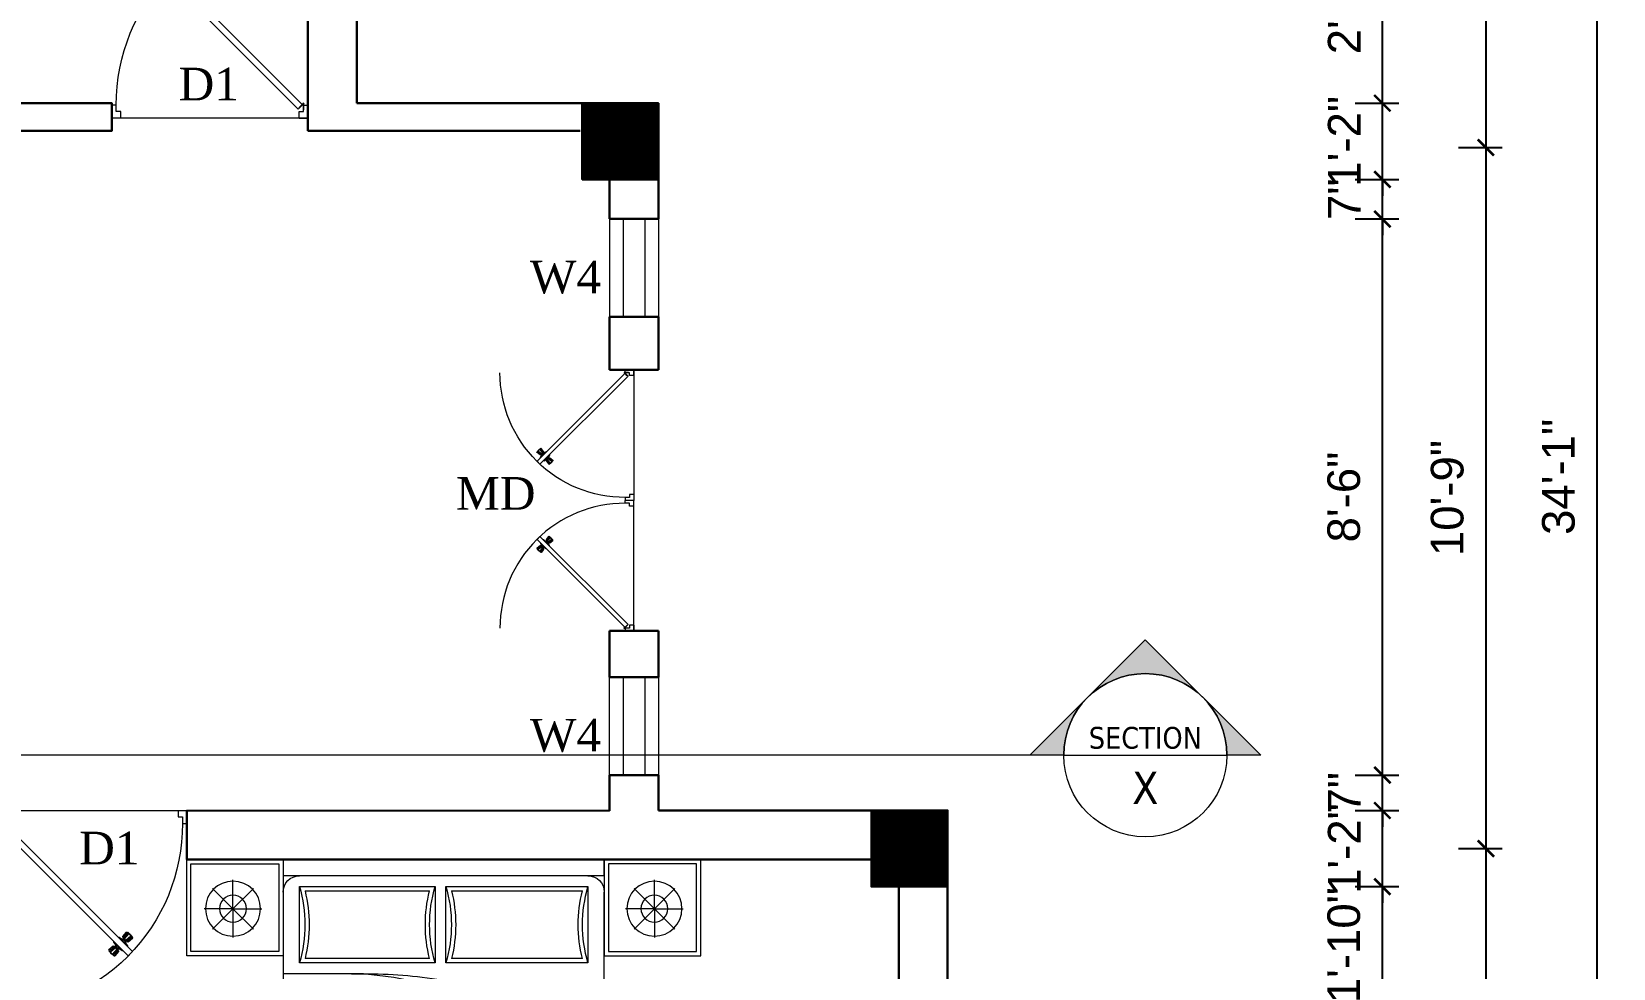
# Model space of a CAD drawing. Header units: inches. Extents: x -4737 to 13205, y 2479 to 13285.
# Drawn here: x 3004.6 to 3295.3, y 10840.5 to 11012.6 of the extents above; entities that cross this region are included whole.
import ezdxf
from ezdxf.enums import TextEntityAlignment as Align

# ---------------------------------------------------------------- set-up
doc = ezdxf.new("R2010")
doc.units = ezdxf.units.IN
doc.header["$MEASUREMENT"] = 0
doc.linetypes.add('HIDDEN2', pattern=[0.1875, 0.125, -0.0625])
for name, color, linetype, lineweight in [('A-FURN', 9, 'Continuous', 5), ('hatch-.09', 8, 'Continuous', 9), ('ns_DIMS', 1, 'Continuous', 0), ('ns_DIMS @ 1', 1, 'Continuous', 0), ('ns_TEXT', 7, 'Continuous', 13), ('PUERTAS', 7, 'Continuous', 9), ('WALL', 12, 'Continuous', 30), ('wall2', 1, 'Continuous', 15), ('windoow', 4, 'Continuous', 5)]:
    doc.layers.add(name, color=color, linetype=linetype, lineweight=lineweight)
doc.layers.add('furniture', color=253, linetype='Continuous')
doc.styles.add('arial 1000', font='arial.ttf')
doc.styles.get("Standard").update_dxf_attribs({"font": 'arial.ttf'})
doc.styles.add('Tahoma', font='tahoma.ttf')
doc.dimstyles.new("1-8'", dxfattribs={"dimtxt": 6, "dimasz": 3, "dimexe": 3, "dimexo": 6, "dimgap": 4, "dimtad": 1, "dimdec": 0, "dimzin": 0, "dimdsep": 46, "dimlunit": 4, "dimtxsty": 'arial 1000', "dimblk": 'ARCHTICK', "dimcen": 8, "dimdle": 3, "dimclrt": 7, "dimazin": 0, "dimtfac": 1, "dimtdec": 0, "dimtix": 1, "dimtmove": 2, "dimatfit": 3, "dimfxl": 5, "dimfxlon": 1, "dimarcsym": 0})

# ---------------------------------------------------------------- blocks, each defined once
blk = doc.blocks.new('A$C3AED30AC')
at = {"layer": 'A-FURN', "color": 147, "linetype": 'ByBlock'}
for p, q in [((0, 1532.2), (0, 1982.2)), ((0, 1982.2), (450, 1982.2)), ((450, 1982.2), (1949.6, 1982.2)), ((450, 1982.2), (450, 1532.2)), ((450, 1906), (450, 1982.2)), ((1949.6, 1982.2), (1949.6, 1532.2)), ((2399.6, 1982.2), (1949.6, 1982.2)), ((2399.6, 1532.2), (2399.6, 1982.2)), ((450, 1906), (1949.6, 1906)), ((450, 155.2), (450, 1829.8)), ((1949.6, 1829.8), (1949.6, 159)), ((450, 1532.2), (0, 1532.2)), ((1949.6, 1532.2), (2399.6, 1532.2)), ((1869.6, 79), (526.2, 79))]:
    blk.add_line(p, q, dxfattribs=at)
at = {"layer": 'A-FURN', "color": 8}
for p, q in [((20, 1552.2), (20, 1962.2)), ((20, 1962.2), (430, 1962.2)), ((430, 1962.2), (430, 1552.2)), ((1969.6, 1962.2), (1969.6, 1552.2)), ((2379.6, 1962.2), (1969.6, 1962.2)), ((2379.6, 1552.2), (2379.6, 1962.2)), ((430, 1552.2), (20, 1552.2)), ((1969.6, 1552.2), (2379.6, 1552.2))]:
    blk.add_line(p, q, dxfattribs=at)
at = {"layer": 'A-FURN', "color": 5, "linetype": 'ByBlock'}
for p, q in [((216, 1752.2), (121, 1847.2)), ((216, 1752.2), (216, 1886.6)), ((216, 1752.2), (311.1, 1847.2)), ((526.2, 1855.2), (526.2, 1499.6)), ((1189.3, 1855.2), (526.2, 1855.2)), ((1189.3, 1499.6), (1189.3, 1855.2)), ((1873.4, 1855.2), (1240.1, 1855.2)), ((1240.1, 1855.2), (1240.1, 1499.6)), ((1873.4, 1499.6), (1873.4, 1855.2)), ((2183.6, 1752.2), (2088.5, 1847.2)), ((2183.6, 1752.2), (2183.6, 1886.6)), ((2183.6, 1752.2), (2278.6, 1847.2)), ((216, 1752.2), (81.7, 1752.2)), ((216, 1752.2), (121, 1657.2)), ((216, 1752.2), (216, 1752.2)), ((216, 1752.2), (216, 1752.2)), ((216, 1752.2), (216, 1752.2)), ((216, 1752.2), (350.4, 1752.2)), ((216, 1752.2), (216, 1617.8)), ((216, 1752.2), (311.1, 1657.2)), ((2183.6, 1752.2), (2049.2, 1752.2)), ((2183.6, 1752.2), (2088.5, 1657.2)), ((2183.6, 1752.2), (2317.9, 1752.2)), ((2183.6, 1752.2), (2183.6, 1752.2)), ((2183.6, 1752.2), (2183.6, 1752.2)), ((2183.6, 1752.2), (2183.6, 1752.2)), ((2183.6, 1752.2), (2278.6, 1657.2)), ((2183.6, 1752.2), (2183.6, 1617.8)), ((526.2, 1499.6), (1189.3, 1499.6)), ((1240.1, 1499.6), (1873.4, 1499.6)), ((1573.7, 1448.8), (1949.6, 1448.8)), ((996, 1263.6), (1949.6, 1263.6))]:
    blk.add_line(p, q, dxfattribs=at)
at = {"layer": 'A-FURN', "color": 9}
for p, q in [((1163.2, 1835.2), (552.3, 1835.2)), ((1847.3, 1835.2), (1266.2, 1835.2)), ((552.3, 1519.6), (1163.2, 1519.6)), ((1266.2, 1519.6), (1847.3, 1519.6))]:
    blk.add_line(p, q, dxfattribs=at)
at = {"layer": 'A-FURN', "color": 8, "linetype": 'Continuous'}
for p, q in [((1335, 1263.6), (1335, 79)), ((1347, 1263.6), (1347, 79)), ((1359, 1263.6), (1359, 79)), ((1372.1, 1263.6), (1372.1, 79)), ((1384.1, 1263.6), (1384.1, 79)), ((1639.9, 1263.6), (1639.9, 79)), ((1651.9, 1263.6), (1651.9, 79)), ((1663.9, 1263.6), (1663.9, 79)), ((1676.9, 1263.6), (1676.9, 79)), ((1688.9, 1263.6), (1688.9, 79)), ((1029.9, 1223.1), (1029.9, 79)), ((1041.9, 1230), (1041.9, 79)), ((1053.9, 1237.2), (1053.9, 79)), ((1067, 1245.2), (1067, 79)), ((1079, 1252.8), (1079, 79)), ((722, 1114.6), (722, 79)), ((734, 1114.6), (734, 79)), ((746, 1114.6), (746, 79)), ((759.1, 1117.1), (759.1, 79)), ((771.1, 1120.2), (771.1, 79)), ((450, 983.2), (1949.6, 983.2)), ((450, 971.2), (1949.6, 971.2)), ((450, 959.2), (1949.6, 959.2)), ((450, 949.8), (1949.6, 949.8)), ((450, 937.8), (1949.6, 937.8)), ((450, 713), (1949.6, 713)), ((450, 701), (1949.6, 701)), ((450, 689), (1949.6, 689)), ((450, 679.6), (1949.6, 679.6)), ((450, 667.6), (1949.6, 667.6)), ((450, 431.1), (1949.6, 431.1)), ((450, 419.1), (1949.6, 419.1)), ((450, 407.1), (1949.6, 407.1)), ((450, 397.7), (1949.6, 397.7)), ((450, 385.7), (1949.6, 385.7))]:
    blk.add_line(p, q, dxfattribs=at)
at = {"layer": 'A-FURN', "color": 5, "linetype": 'ByBlock'}
for centre, radius in [((216, 1752.2), 128.5), ((2183.6, 1752.2), 128.5), ((216, 1752.2), 62.8), ((2183.6, 1752.2), 62.8)]:
    blk.add_circle(centre, radius, dxfattribs=at)
at = {"layer": 'A-FURN', "color": 147, "linetype": 'ByBlock'}
for centre, radius, start, end in [((526.2, 1829.8), 76.2, 90, 180), ((1873.4, 1829.8), 76.2, 0, 90), ((526.2, 155.2), 76.2, 180, 270), ((1869.6, 159), 80, 270, 0)]:
    blk.add_arc(centre, radius, start, end, dxfattribs=at)
at = {"layer": 'A-FURN', "color": 5, "linetype": 'ByBlock'}
for centre, radius, start, end in [((-83.4, 1677.4), 635, 343.7398, 16.2602), ((1798.9, 1677.4), 635, 163.73979, 196.26021), ((630.5, 1677.4), 635, 343.7398, 16.2602), ((2483, 1677.4), 635, 163.73979, 196.26021), ((193.9, 4688.5), 3422.4, 274.28895, 287.24996), ((1638.5, 177.4), 1271.4, 90.35642, 119.03891), ((1572.9, -870.3), 2319.1, 89.98014, 99.03119), ((485.1, 1886.5), 802.9, 267.49694, 311.91323)]:
    blk.add_arc(centre, radius, start, end, dxfattribs=at)
at = {"layer": 'A-FURN', "color": 9}
for centre, start, end in [((-83.4, 1677.4), 346.05939, 13.94061), ((1798.9, 1677.4), 166.05939, 193.94061), ((630.5, 1677.4), 346.05939, 13.94061), ((2483, 1677.4), 166.05939, 193.94061)]:
    blk.add_arc(centre, 655, start, end, dxfattribs=at)
blk = doc.blocks.new('3ft')
at = {"layer": 'PUERTAS', "color": 2}
for p, q in [((1.01, 2.52), (25.23, 26.74)), ((26.05, 25.92), (25.23, 26.74)), ((26.05, 25.92), (1.77, 1.64)), ((21.99, 26.11), (21.98, 26.13)), ((25.42, 22.68), (25.43, 22.67)), ((0, 2.4), (0, 0)), ((0.72, 2.4), (0, 2.4)), ((1.6, 0), (0, 0)), ((0.72, 1.52), (0.72, 2.44)), ((0.8, 1.52), (0.72, 1.52)), ((0.8, 1.52), (0.8, 2.41)), ((0.8, 1.2), (0.8, 1.52)), ((1.6, 1.2), (0.8, 1.2)), ((1.57, 1.84), (0.94, 2.47)), ((1.63, 1.89), (0.97, 2.55)), ((1.63, 1.89), (1.57, 1.84)), ((1.77, 1.64), (1.57, 1.84)), ((1.6, 0), (1.6, 1.2)), ((34.4, 0), (34.4, 1.2)), ((34.4, 1.2), (35.2, 1.2)), ((34.4, 0), (36, 0)), ((35.2, 1.2), (35.2, 2.4)), ((35.2, 2.4), (36, 2.4)), ((36, 0), (36, 2.4))]:
    blk.add_line(p, q, dxfattribs=at)
at = {"layer": 'PUERTAS', "color": 1}
for p, q in [((21.67, 25.73), (22.17, 26.23)), ((21.7, 25.82), (22.14, 26.26)), ((22.58, 26.7), (22.14, 26.26)), ((22.67, 26.73), (22.17, 26.23)), ((22.61, 26.67), (22.58, 26.7)), ((23.45, 25.91), (22.79, 26.73)), ((22.49, 24.95), (21.67, 25.61)), ((21.73, 25.79), (21.7, 25.82)), ((22.6, 24.96), (23.02, 25.38)), ((22.61, 24.25), (22.92, 24.72)), ((22.62, 24.13), (22.61, 24.14)), ((22.7, 25.07), (22.71, 25.06)), ((22.82, 25.06), (23.08, 25.32)), ((22.94, 24.95), (22.83, 25.07)), ((22.92, 24.72), (22.92, 24.72)), ((22.93, 24.94), (23.19, 25.21)), ((22.93, 24.84), (22.93, 24.83)), ((23.44, 25.81), (23.02, 25.38)), ((23.34, 25.58), (23.08, 25.32)), ((23.46, 25.47), (23.19, 25.21)), ((23.33, 25.7), (23.34, 25.69)), ((23.45, 25.46), (23.33, 25.57)), ((23.44, 23.31), (23.45, 23.3)), ((23.56, 23.3), (24.03, 23.61)), ((23.57, 25.47), (23.57, 25.47)), ((24.15, 25.79), (23.68, 25.48)), ((23.68, 25.48), (23.68, 25.48)), ((24.03, 23.61), (24.03, 23.62)), ((24.14, 23.62), (24.14, 23.62)), ((24.25, 23.62), (24.51, 23.89)), ((24.27, 25.78), (24.26, 25.79)), ((24.26, 23.29), (24.69, 23.71)), ((24.26, 23.63), (24.37, 23.52)), ((24.37, 23.52), (24.63, 23.77)), ((24.37, 23.4), (24.37, 23.4)), ((24.78, 24.15), (24.51, 23.89)), ((24.89, 24.03), (24.63, 23.77)), ((25.11, 24.14), (24.69, 23.71)), ((24.77, 24.14), (24.88, 24.03)), ((24.79, 24.38), (24.78, 24.37)), ((24.78, 24.26), (24.78, 24.26)), ((25.1, 24.84), (24.79, 24.38)), ((25, 24.03), (25, 24.03)), ((25.09, 24.96), (25.1, 24.95)), ((25.22, 24.14), (26.03, 23.48)), ((26.04, 23.37), (25.54, 22.86)), ((26.01, 23.27), (25.57, 22.83)), ((25.98, 23.3), (26.01, 23.27)), ((24.26, 23.18), (24.92, 22.37)), ((25.04, 22.36), (25.54, 22.86)), ((25.1, 22.42), (25.13, 22.39)), ((25.13, 22.39), (25.57, 22.83))]:
    blk.add_line(p, q, dxfattribs=at)
at = {"layer": 'PUERTAS', "color": 8}
for p, q in [((22.13, 26.28), (21.98, 26.13)), ((22.13, 26.28), (22.27, 26.42)), ((22.29, 26.41), (22.27, 26.42)), ((23.16, 25.52), (22.34, 26.39)), ((23.3, 25.66), (22.5, 26.56)), ((23.41, 25.77), (22.65, 26.71)), ((23.46, 25.83), (22.72, 26.75)), ((22.57, 24.94), (21.65, 25.68)), ((22.63, 24.99), (21.69, 25.75)), ((22.74, 25.1), (21.84, 25.9)), ((22.88, 25.24), (22.01, 26.06)), ((22.69, 24.32), (23.02, 24.83)), ((22.95, 24.96), (22.84, 25.07)), ((22.98, 24.99), (22.86, 25.1)), ((23.03, 25.04), (22.91, 25.15)), ((22.91, 24.53), (23.1, 24.91)), ((23.11, 25.12), (22.99, 25.23)), ((23.13, 24.76), (23.18, 24.99)), ((23.28, 25.3), (23.17, 25.41)), ((23.36, 25.37), (23.25, 25.49)), ((23.31, 24.94), (23.28, 25.08)), ((23.41, 25.43), (23.3, 25.54)), ((23.46, 25.09), (23.32, 25.13)), ((23.44, 25.45), (23.33, 25.56)), ((23.64, 25.27), (23.41, 25.22)), ((23.87, 25.49), (23.49, 25.3)), ((24.08, 25.71), (23.57, 25.38)), ((23.63, 23.38), (24.14, 23.72)), ((23.84, 23.6), (24.22, 23.79)), ((24.07, 23.82), (24.3, 23.88)), ((24.25, 24), (24.39, 23.97)), ((24.25, 23.26), (24.99, 22.34)), ((24.27, 23.64), (24.38, 23.53)), ((24.3, 23.67), (24.41, 23.56)), ((24.3, 23.32), (25.06, 22.38)), ((24.35, 23.72), (24.46, 23.61)), ((24.4, 24.15), (24.43, 24.01)), ((24.41, 23.43), (25.2, 22.53)), ((24.43, 23.8), (24.54, 23.69)), ((24.58, 24.33), (24.52, 24.1)), ((24.55, 23.57), (25.37, 22.7)), ((24.6, 23.97), (24.72, 23.86)), ((24.8, 24.56), (24.61, 24.18)), ((25.02, 24.77), (24.68, 24.26)), ((24.68, 24.05), (24.79, 23.94)), ((24.73, 24.1), (24.85, 23.99)), ((24.76, 24.13), (24.87, 24.02)), ((24.83, 23.85), (25.7, 23.03)), ((24.97, 23.99), (25.87, 23.2)), ((25.08, 24.1), (26.02, 23.34)), ((25.14, 24.15), (26.06, 23.41)), ((25.58, 22.82), (25.43, 22.67)), ((25.58, 22.82), (25.73, 22.97)), ((25.72, 22.98), (25.73, 22.97)), ((0, 0), (36, 0))]:
    blk.add_line(p, q, dxfattribs=at)
at = {"layer": 'PUERTAS', "color": 2}
for radius in [0.155, 0.0752]:
    blk.add_circle((0.82, 2.56), radius, dxfattribs=at)
at = {"layer": 'PUERTAS', "color": 8}
blk.add_arc((0.82, 2.56), 34.38, 359.7285, 90.0333, dxfattribs=at)
at = {"layer": 'PUERTAS', "color": 1}
for centre, start, end in [((22.73, 26.68), 38.9236, 135), ((22.54, 25.01), 231.0764, 315), ((22.67, 24.2), 135, 225), ((22.77, 25.12), 225, 315), ((22.99, 24.89), 135, 219.7428), ((22.87, 24.78), 315, 39.7428), ((23.28, 25.63), 315, 45), ((23.39, 25.86), 315, 38.9236), ((23.51, 23.36), 225, 315), ((23.51, 25.41), 50.2572, 135), ((23.62, 25.53), 230.2572, 315), ((24.09, 23.56), 50.2572, 135), ((24.2, 23.68), 230.2572, 315), ((24.2, 25.73), 45, 135), ((24.32, 23.23), 135, 218.9236), ((24.42, 23.46), 135, 225), ((24.84, 24.31), 135, 219.7428), ((24.72, 24.21), 315, 39.7428), ((24.94, 23.98), 45, 135), ((25.04, 24.89), 315, 45), ((25.17, 24.08), 51.0764, 135), ((25.98, 23.42), 315, 51.0764), ((24.98, 22.42), 218.9236, 315)]:
    blk.add_arc(centre, 0.08, start, end, dxfattribs=at)
blk = doc.blocks.new('*U36')
at = {"color": 3}
blk.add_blockref('3ft', (0, 0), dxfattribs=at)
blk = doc.blocks.new('2ft6in')
at = {"layer": 'PUERTAS', "color": 2}
for p, q in [((0.84, 2.1), (21.02, 22.28)), ((21.71, 21.6), (21.02, 22.28)), ((21.71, 21.6), (1.47, 1.37)), ((18.33, 21.76), (18.31, 21.77)), ((21.18, 18.9), (21.2, 18.89)), ((0, 2), (0, 0)), ((0.6, 2), (0, 2)), ((1.33, 0), (0, 0)), ((0.6, 1.26), (0.6, 2.04)), ((0.67, 1.26), (0.6, 1.26)), ((0.67, 1.26), (0.67, 2.01)), ((0.67, 1), (0.67, 1.26)), ((1.33, 1), (0.67, 1)), ((1.31, 1.53), (0.79, 2.06)), ((1.36, 1.58), (0.81, 2.12)), ((1.36, 1.58), (1.31, 1.53)), ((1.47, 1.37), (1.31, 1.53)), ((1.33, 0), (1.33, 1)), ((28.67, 0), (28.67, 1)), ((28.67, 1), (29.33, 1)), ((28.67, 0), (30, 0)), ((29.33, 1), (29.33, 2)), ((29.33, 2), (30, 2)), ((30, 0), (30, 2))]:
    blk.add_line(p, q, dxfattribs=at)
at = {"layer": 'PUERTAS', "color": 1}
for p, q in [((18.06, 21.44), (18.48, 21.86)), ((18.08, 21.51), (18.45, 21.88)), ((18.82, 22.25), (18.45, 21.88)), ((18.9, 22.28), (18.48, 21.86)), ((18.84, 22.23), (18.82, 22.25)), ((19.54, 21.59), (18.99, 22.27)), ((18.74, 20.79), (18.06, 21.34)), ((18.11, 21.49), (18.08, 21.51)), ((18.83, 20.8), (19.18, 21.15)), ((18.84, 20.21), (19.1, 20.6)), ((18.85, 20.11), (18.84, 20.12)), ((18.92, 20.89), (18.93, 20.88)), ((19.02, 20.88), (19.24, 21.1)), ((19.12, 20.8), (19.03, 20.89)), ((19.1, 20.7), (19.11, 20.69)), ((19.1, 20.6), (19.1, 20.6)), ((19.11, 20.79), (19.33, 21.01)), ((19.54, 21.5), (19.18, 21.15)), ((19.45, 21.31), (19.24, 21.1)), ((19.55, 21.22), (19.33, 21.01)), ((19.45, 21.41), (19.45, 21.41)), ((19.54, 21.22), (19.45, 21.31)), ((19.53, 19.43), (19.54, 19.42)), ((19.64, 21.23), (19.64, 21.23)), ((19.64, 19.42), (20.02, 19.67)), ((19.74, 21.24), (19.73, 21.23)), ((20.12, 21.49), (19.74, 21.24)), ((20.02, 19.67), (20.03, 19.68)), ((20.12, 19.68), (20.12, 19.68)), ((20.21, 19.69), (20.43, 19.9)), ((20.22, 21.48), (20.22, 21.49)), ((20.22, 19.41), (20.57, 19.76)), ((20.22, 19.69), (20.31, 19.6)), ((20.22, 19.32), (20.76, 18.64)), ((20.31, 19.6), (20.52, 19.81)), ((20.31, 19.5), (20.31, 19.5)), ((20.65, 20.12), (20.43, 19.9)), ((20.74, 20.03), (20.52, 19.81)), ((20.93, 20.11), (20.57, 19.76)), ((20.64, 20.11), (20.73, 20.02)), ((20.66, 20.31), (20.65, 20.31)), ((20.65, 20.21), (20.65, 20.22)), ((20.91, 20.7), (20.66, 20.31)), ((20.84, 20.02), (20.83, 20.03)), ((20.86, 18.63), (21.28, 19.05)), ((20.91, 20.8), (20.91, 20.79)), ((20.91, 18.68), (20.94, 18.66)), ((20.94, 18.66), (21.31, 19.03)), ((21.02, 20.12), (21.7, 19.57)), ((21.7, 19.47), (21.28, 19.05)), ((21.67, 19.4), (21.31, 19.03)), ((21.65, 19.42), (21.67, 19.4))]:
    blk.add_line(p, q, dxfattribs=at)
at = {"layer": 'PUERTAS', "color": 8}
for p, q in [((18.44, 21.9), (18.31, 21.77)), ((18.44, 21.9), (18.56, 22.02)), ((18.58, 22.01), (18.56, 22.02)), ((19.3, 21.26), (18.61, 22)), ((19.42, 21.38), (18.75, 22.14)), ((19.51, 21.48), (18.88, 22.26)), ((19.55, 21.53), (18.93, 22.3)), ((18.81, 20.78), (18.04, 21.4)), ((18.86, 20.83), (18.08, 21.46)), ((18.95, 20.92), (18.2, 21.58)), ((19.07, 21.03), (18.34, 21.72)), ((18.91, 20.27), (19.19, 20.69)), ((19.13, 20.8), (19.03, 20.9)), ((19.15, 20.82), (19.05, 20.92)), ((19.09, 20.44), (19.25, 20.76)), ((19.19, 20.87), (19.1, 20.96)), ((19.25, 20.93), (19.16, 21.02)), ((19.28, 20.63), (19.32, 20.83)), ((19.4, 21.08), (19.31, 21.17)), ((19.47, 21.15), (19.38, 21.24)), ((19.43, 20.78), (19.4, 20.9)), ((19.51, 21.19), (19.42, 21.28)), ((19.55, 20.91), (19.43, 20.94)), ((19.53, 21.21), (19.44, 21.3)), ((19.7, 21.06), (19.51, 21.01)), ((19.89, 21.24), (19.58, 21.08)), ((20.07, 21.42), (19.64, 21.15)), ((19.69, 19.49), (20.12, 19.76)), ((19.87, 19.67), (20.18, 19.83)), ((20.06, 19.85), (20.25, 19.9)), ((20.21, 20), (20.33, 19.97)), ((20.21, 19.38), (20.83, 18.61)), ((20.23, 19.7), (20.32, 19.61)), ((20.25, 19.72), (20.34, 19.63)), ((20.25, 19.43), (20.88, 18.65)), ((20.29, 19.76), (20.38, 19.67)), ((20.33, 20.13), (20.36, 20.01)), ((20.34, 19.53), (21, 18.77)), ((20.36, 19.83), (20.45, 19.74)), ((20.48, 20.28), (20.44, 20.08)), ((20.46, 19.64), (21.14, 18.91)), ((20.5, 19.98), (20.6, 19.89)), ((20.67, 20.47), (20.51, 20.15)), ((20.85, 20.64), (20.57, 20.22)), ((20.57, 20.04), (20.66, 19.95)), ((20.61, 20.09), (20.7, 19.99)), ((20.63, 20.11), (20.72, 20.01)), ((20.69, 19.87), (21.42, 19.19)), ((20.81, 19.99), (21.56, 19.33)), ((20.9, 20.08), (21.68, 19.45)), ((20.95, 20.13), (21.72, 19.51)), ((21.32, 19.01), (21.2, 18.89)), ((21.32, 19.01), (21.44, 19.14)), ((21.43, 19.15), (21.44, 19.14)), ((0, 0), (30, 0))]:
    blk.add_line(p, q, dxfattribs=at)
at = {"layer": 'PUERTAS', "color": 2}
for radius in [0.129, 0.0627]:
    blk.add_circle((0.68, 2.14), radius, dxfattribs=at)
at = {"layer": 'PUERTAS', "color": 8}
blk.add_arc((0.68, 2.14), 28.65, 359.7285, 90.0333, dxfattribs=at)
at = {"layer": 'PUERTAS', "color": 1}
for centre, start, end in [((18.94, 22.23), 38.9236, 135), ((18.78, 20.84), 231.0764, 315), ((18.89, 20.16), 135, 225), ((18.97, 20.93), 225, 315), ((19.16, 20.74), 135, 219.7428), ((19.06, 20.65), 315, 39.7428), ((19.4, 21.36), 315, 45), ((19.49, 21.55), 315, 38.9236), ((19.59, 19.47), 225, 315), ((19.6, 21.18), 50.2572, 135), ((19.68, 21.28), 230.2572, 315), ((20.07, 19.63), 50.2572, 135), ((20.17, 21.44), 45, 135), ((20.16, 19.73), 230.2572, 315), ((20.27, 19.36), 135, 218.9236), ((20.35, 19.55), 135, 225), ((20.7, 20.26), 135, 219.7428), ((20.6, 20.17), 315, 39.7428), ((20.78, 19.98), 45, 135), ((20.82, 18.68), 218.9236, 315), ((20.87, 20.75), 315, 45), ((20.98, 20.07), 51.0764, 135), ((21.65, 19.52), 315, 51.0764)]:
    blk.add_arc(centre, 0.0667, start, end, dxfattribs=at)
blk = doc.blocks.new('*U37')
at = {"color": 3, "xscale": -1}
blk.add_blockref('2ft6in', (42, 0), dxfattribs=at)
blk = doc.blocks.new('_ArchTick')
at = {"color": 0, "const_width": 0.15}
blk.add_lwpolyline([(-0.5, -0.5), (0.5, 0.5)], dxfattribs=at)
blk = doc.blocks.new('*D402')
at = {"layer": 'Defpoints', "color": 0, "transparency": 16777216}
for p in [(3172.93, 10855.48), (3252.83, 10855.48), (3172.93, 10833.97)]:
    blk.add_point(p, dxfattribs=at)
at = {"layer": 'ns_DIMS', "color": 0, "lineweight": -2, "transparency": 16777216}
for p, q in [((3252.83, 10855.48), (3252.83, 10858.48)), ((3247.83, 10855.48), (3255.83, 10855.48)), ((3252.83, 10833.97), (3252.83, 10855.48)), ((3247.83, 10833.97), (3255.83, 10833.97)), ((3252.83, 10833.97), (3252.83, 10830.97))]:
    blk.add_line(p, q, dxfattribs=at)
at = {"layer": 'ns_DIMS', "color": 0, "lineweight": -2, "transparency": 16777216, "xscale": 3, "yscale": 3, "zscale": 3}
for p, rotation in [((3252.83, 10855.48), 270), ((3252.83, 10833.97), 90)]:
    blk.add_blockref('_ArchTick', p, dxfattribs=dict(at, rotation=rotation))
at = {"layer": 'ns_DIMS', "color": 7, "transparency": 16777216, "insert": (3245.77, 10844.72), "char_height": 6, "attachment_point": 5, "rotation": 90, "style": 'arial 1000'}
blk.add_mtext('1\'-10"', dxfattribs=at)
blk = doc.blocks.new('*D389')
at = {"layer": 'Defpoints', "color": 0, "transparency": 16777216}
for p in [(3172.93, 10869.48), (3252.83, 10869.48), (3172.93, 10855.48)]:
    blk.add_point(p, dxfattribs=at)
at = {"layer": 'ns_DIMS', "color": 0, "lineweight": -2, "transparency": 16777216}
for p, q in [((3252.83, 10869.48), (3252.83, 10872.48)), ((3247.83, 10869.48), (3255.83, 10869.48)), ((3252.83, 10855.48), (3252.83, 10869.48)), ((3247.83, 10855.48), (3255.83, 10855.48)), ((3252.83, 10855.48), (3252.83, 10852.48))]:
    blk.add_line(p, q, dxfattribs=at)
at = {"layer": 'ns_DIMS', "color": 0, "lineweight": -2, "transparency": 16777216, "xscale": 3, "yscale": 3, "zscale": 3}
for p, rotation in [((3252.83, 10869.48), 270), ((3252.83, 10855.48), 90)]:
    blk.add_blockref('_ArchTick', p, dxfattribs=dict(at, rotation=rotation))
at = {"layer": 'ns_DIMS', "color": 7, "transparency": 16777216, "insert": (3245.82, 10862.48), "char_height": 6, "attachment_point": 5, "rotation": 90, "style": 'arial 1000'}
blk.add_mtext('1\'-2"', dxfattribs=at)
blk = doc.blocks.new('*D390')
at = {"layer": 'Defpoints', "color": 0, "transparency": 16777216}
for p in [(3119.78, 10875.99), (3252.83, 10875.99), (3172.93, 10869.48)]:
    blk.add_point(p, dxfattribs=at)
at = {"layer": 'ns_DIMS', "color": 0, "lineweight": -2, "transparency": 16777216}
for p, q in [((3252.83, 10875.99), (3252.83, 10878.99)), ((3247.83, 10875.99), (3255.83, 10875.99)), ((3252.83, 10869.48), (3252.83, 10875.99)), ((3247.83, 10869.48), (3255.83, 10869.48)), ((3252.83, 10869.48), (3252.83, 10866.48))]:
    blk.add_line(p, q, dxfattribs=at)
at = {"layer": 'ns_DIMS', "color": 0, "lineweight": -2, "transparency": 16777216, "xscale": 3, "yscale": 3, "zscale": 3}
for p, rotation in [((3252.83, 10875.99), 270), ((3252.83, 10869.48), 90)]:
    blk.add_blockref('_ArchTick', p, dxfattribs=dict(at, rotation=rotation))
at = {"layer": 'ns_DIMS', "color": 7, "transparency": 16777216, "insert": (3245.83, 10872.73), "char_height": 6, "attachment_point": 5, "rotation": 90, "style": 'arial 1000'}
blk.add_mtext('7"', dxfattribs=at)
blk = doc.blocks.new('*D391')
at = {"layer": 'Defpoints', "color": 0, "transparency": 16777216}
for p in [(3119.78, 10978.2), (3252.83, 10978.2), (3119.78, 10875.99)]:
    blk.add_point(p, dxfattribs=at)
at = {"layer": 'ns_DIMS', "color": 0, "lineweight": -2, "transparency": 16777216}
for p, q in [((3252.83, 10872.99), (3252.83, 10981.2)), ((3247.83, 10978.2), (3255.83, 10978.2)), ((3247.83, 10875.99), (3255.83, 10875.99))]:
    blk.add_line(p, q, dxfattribs=at)
at = {"layer": 'ns_DIMS', "color": 0, "lineweight": -2, "transparency": 16777216, "xscale": 3, "yscale": 3, "zscale": 3}
for p, rotation in [((3252.83, 10978.2), 90), ((3252.83, 10875.99), 270)]:
    blk.add_blockref('_ArchTick', p, dxfattribs=dict(at, rotation=rotation))
at = {"layer": 'ns_DIMS', "color": 7, "transparency": 16777216, "insert": (3245.77, 10927.09), "char_height": 6, "attachment_point": 5, "rotation": 90, "style": 'arial 1000'}
blk.add_mtext('8\'-6"', dxfattribs=at)
blk = doc.blocks.new('*D392')
at = {"layer": 'Defpoints', "color": 0, "transparency": 16777216}
for p in [(3119.78, 10985.48), (3252.83, 10985.48), (3119.78, 10978.2)]:
    blk.add_point(p, dxfattribs=at)
at = {"layer": 'ns_DIMS', "color": 0, "lineweight": -2, "transparency": 16777216}
for p, q in [((3252.83, 10985.48), (3252.83, 10988.48)), ((3247.83, 10985.48), (3255.83, 10985.48)), ((3252.83, 10978.2), (3252.83, 10985.48)), ((3247.83, 10978.2), (3255.83, 10978.2)), ((3252.83, 10978.2), (3252.83, 10975.2))]:
    blk.add_line(p, q, dxfattribs=at)
at = {"layer": 'ns_DIMS', "color": 0, "lineweight": -2, "transparency": 16777216, "xscale": 3, "yscale": 3, "zscale": 3}
for p, rotation in [((3252.83, 10985.48), 270), ((3252.83, 10978.2), 90)]:
    blk.add_blockref('_ArchTick', p, dxfattribs=dict(at, rotation=rotation))
at = {"layer": 'ns_DIMS', "color": 7, "transparency": 16777216, "insert": (3245.83, 10981.84), "char_height": 6, "attachment_point": 5, "rotation": 90, "style": 'arial 1000'}
blk.add_mtext('7"', dxfattribs=at)
blk = doc.blocks.new('*D393')
at = {"layer": 'Defpoints', "color": 0, "transparency": 16777216}
for p in [(3119.78, 10999.48), (3252.83, 10999.48), (3119.78, 10985.48)]:
    blk.add_point(p, dxfattribs=at)
at = {"layer": 'ns_DIMS', "color": 0, "lineweight": -2, "transparency": 16777216}
for p, q in [((3252.83, 10999.48), (3252.83, 11002.48)), ((3247.83, 10999.48), (3255.83, 10999.48)), ((3252.83, 10985.48), (3252.83, 10999.48)), ((3247.83, 10985.48), (3255.83, 10985.48)), ((3252.83, 10985.48), (3252.83, 10982.48))]:
    blk.add_line(p, q, dxfattribs=at)
at = {"layer": 'ns_DIMS', "color": 0, "lineweight": -2, "transparency": 16777216, "xscale": 3, "yscale": 3, "zscale": 3}
for p, rotation in [((3252.83, 10999.48), 270), ((3252.83, 10985.48), 90)]:
    blk.add_blockref('_ArchTick', p, dxfattribs=dict(at, rotation=rotation))
at = {"layer": 'ns_DIMS', "color": 7, "transparency": 16777216, "insert": (3245.82, 10992.48), "char_height": 6, "attachment_point": 5, "rotation": 90, "style": 'arial 1000'}
blk.add_mtext('1\'-2"', dxfattribs=at)
blk = doc.blocks.new('*D394')
at = {"layer": 'Defpoints', "color": 0, "transparency": 16777216}
for p in [(3064.33, 11023.73), (3252.83, 11023.73), (3119.78, 10999.48)]:
    blk.add_point(p, dxfattribs=at)
at = {"layer": 'ns_DIMS', "color": 0, "lineweight": -2, "transparency": 16777216}
for p, q in [((3252.83, 10996.48), (3252.83, 11026.73)), ((3247.83, 11023.73), (3255.83, 11023.73)), ((3247.83, 10999.48), (3255.83, 10999.48))]:
    blk.add_line(p, q, dxfattribs=at)
at = {"layer": 'ns_DIMS', "color": 0, "lineweight": -2, "transparency": 16777216, "xscale": 3, "yscale": 3, "zscale": 3}
for p, rotation in [((3252.83, 11023.73), 90), ((3252.83, 10999.48), 270)]:
    blk.add_blockref('_ArchTick', p, dxfattribs=dict(at, rotation=rotation))
at = {"layer": 'ns_DIMS', "color": 7, "transparency": 16777216, "insert": (3245.82, 11011.6), "char_height": 6, "attachment_point": 5, "rotation": 90, "style": 'arial 1000'}
blk.add_mtext("2'", dxfattribs=at)
blk = doc.blocks.new('*D406')
at = {"layer": 'Defpoints', "color": 0, "transparency": 16777216}
for p in [(3064.33, 11127.93), (3119.78, 10991.34), (3271.85, 10991.34)]:
    blk.add_point(p, dxfattribs=at)
at = {"layer": 'ns_DIMS', "color": 0, "lineweight": -2, "transparency": 16777216}
for p, q in [((3271.85, 11130.93), (3271.85, 10988.34)), ((3266.85, 11127.93), (3274.85, 11127.93)), ((3266.85, 10991.34), (3274.85, 10991.34))]:
    blk.add_line(p, q, dxfattribs=at)
at = {"layer": 'ns_DIMS', "color": 0, "lineweight": -2, "transparency": 16777216, "xscale": 3, "yscale": 3, "zscale": 3}
for p, rotation in [((3271.85, 11127.93), 90), ((3271.85, 10991.34), 270)]:
    blk.add_blockref('_ArchTick', p, dxfattribs=dict(at, rotation=rotation))
at = {"layer": 'ns_DIMS', "color": 7, "transparency": 16777216, "insert": (3264.78, 11059.63), "char_height": 6, "attachment_point": 5, "rotation": 90, "style": 'arial 1000'}
blk.add_mtext('11\'-5"', dxfattribs=at)
blk = doc.blocks.new('*D407')
at = {"layer": 'Defpoints', "color": 0, "transparency": 16777216}
for p in [(3119.78, 10991.34), (3172.93, 10862.48), (3271.85, 10862.48)]:
    blk.add_point(p, dxfattribs=at)
at = {"layer": 'ns_DIMS', "color": 0, "lineweight": -2, "transparency": 16777216}
for p, q in [((3271.85, 10994.34), (3271.85, 10859.48)), ((3266.85, 10991.34), (3274.85, 10991.34)), ((3266.85, 10862.48), (3274.85, 10862.48))]:
    blk.add_line(p, q, dxfattribs=at)
at = {"layer": 'ns_DIMS', "color": 0, "lineweight": -2, "transparency": 16777216, "xscale": 3, "yscale": 3, "zscale": 3}
for p, rotation in [((3271.85, 10991.34), 90), ((3271.85, 10862.48), 270)]:
    blk.add_blockref('_ArchTick', p, dxfattribs=dict(at, rotation=rotation))
at = {"layer": 'ns_DIMS', "color": 7, "transparency": 16777216, "insert": (3264.78, 10926.91), "char_height": 6, "attachment_point": 5, "rotation": 90, "style": 'arial 1000'}
blk.add_mtext('10\'-9"', dxfattribs=at)
blk = doc.blocks.new('*D408')
at = {"layer": 'Defpoints', "color": 0, "transparency": 16777216}
for p in [(3172.93, 10862.48), (3172.93, 10733.48), (3271.85, 10733.48)]:
    blk.add_point(p, dxfattribs=at)
at = {"layer": 'ns_DIMS', "color": 0, "lineweight": -2, "transparency": 16777216}
for p, q in [((3271.85, 10865.48), (3271.85, 10730.48)), ((3266.85, 10862.48), (3274.85, 10862.48)), ((3266.85, 10733.48), (3274.85, 10733.48))]:
    blk.add_line(p, q, dxfattribs=at)
at = {"layer": 'ns_DIMS', "color": 0, "lineweight": -2, "transparency": 16777216, "xscale": 3, "yscale": 3, "zscale": 3}
for p, rotation in [((3271.85, 10862.48), 90), ((3271.85, 10733.48), 270)]:
    blk.add_blockref('_ArchTick', p, dxfattribs=dict(at, rotation=rotation))
at = {"layer": 'ns_DIMS', "color": 7, "transparency": 16777216, "insert": (3264.78, 10797.98), "char_height": 6, "attachment_point": 5, "rotation": 90, "style": 'arial 1000'}
blk.add_mtext('10\'-9"', dxfattribs=at)
blk = doc.blocks.new('*D244')
at = {"layer": 'Defpoints', "color": 0, "transparency": 16777216}
for p in [(3064.33, 11135.12), (3292.29, 11135.12), (3172.93, 10726.48)]:
    blk.add_point(p, dxfattribs=at)
at = {"layer": 'ns_DIMS', "color": 0, "lineweight": -2, "transparency": 16777216}
for p, q in [((3292.29, 10723.48), (3292.29, 11138.12)), ((3287.29, 11135.12), (3295.29, 11135.12)), ((3287.29, 10726.48), (3295.29, 10726.48))]:
    blk.add_line(p, q, dxfattribs=at)
at = {"layer": 'ns_DIMS', "color": 0, "lineweight": -2, "transparency": 16777216, "xscale": 3, "yscale": 3, "zscale": 3}
for p, rotation in [((3292.29, 11135.12), 90), ((3292.29, 10726.48), 270)]:
    blk.add_blockref('_ArchTick', p, dxfattribs=dict(at, rotation=rotation))
at = {"layer": 'ns_DIMS', "color": 7, "transparency": 16777216, "insert": (3285.22, 10930.8), "char_height": 6, "attachment_point": 5, "rotation": 90, "style": 'arial 1000'}
blk.add_mtext('34\'-1"', dxfattribs=at)
blk = doc.blocks.new('*U53')
h = blk.add_hatch(color=256)
edge = h.paths.add_edge_path()
edge.add_line((-0.3125, 0), (-0.4419, 0))
edge.add_line((-0.4419, 0), (0, 0.4419))
edge.add_line((0, 0.4419), (0.4419, 0))
edge.add_line((0.4419, 0), (0.3125, 0))
edge.add_arc((0, 0), 0.3125, 360, 540)
at = {"linetype": 'HIDDEN2', "ltscale": 100}
blk.add_line((-0.3125, 0), (-7.7473, 0), dxfattribs=at)
blk.add_line((-0.3125, 0), (0.3125, 0))
blk.add_lwpolyline([(-0.3125, 0), (-0.4419, 0), (0, 0.4419), (0.4419, 0), (0.3125, 0, 1)], format="xyb", close=True)
blk.add_circle((0, 0), 0.3125)
at = {"style": 'Tahoma', "flags": 8}
blk.add_attdef('VIEWNUMBER', text='', height=0.125, dxfattribs=at).set_placement((0, 0), align=Align.BOTTOM_CENTER)
blk.add_attdef('SHEETNUMBER', text='', height=0.125, dxfattribs=at).set_placement((0, -0.0625), align=Align.TOP_CENTER)

msp = doc.modelspace()

# ---------------------------------------------------------------- hatches: boundary and pattern name
at = {"layer": 'hatch-.09'}
h = msp.add_hatch(dxfattribs=at)
h.set_pattern_fill('ANSI31', color=256)
h.set_pattern_definition([(45, (-12326.6071, 10709.33713), (-0.0883883476, 0.0883883476), [])])
h.paths.add_polyline_path([(3119.78, 10999.48), (3105.78, 10999.48), (3105.78, 10985.48), (3119.78, 10985.48)])
h = msp.add_hatch(dxfattribs=at)
h.set_pattern_fill('ANSI31', color=256)
h.set_pattern_definition([(45, (-12273.46154, 10579.33713), (-0.0883883476, 0.0883883476), [])])
h.paths.add_polyline_path([(3172.93, 10869.48), (3158.93, 10869.48), (3158.93, 10855.48), (3172.93, 10855.48)])

# ---------------------------------------------------------------- linework, layer by layer
at = {"layer": 'WALL'}
for p, q in [((3055.33, 11023.73), (3055.33, 10994.43)), ((3064.33, 11023.73), (3064.33, 10999.48)), ((3119.37, 10999.48), (3064.33, 10999.48)), ((3119.78, 10999.48), (3119.78, 10983.2)), ((3105.37, 10994.43), (3055.33, 10994.43)), ((3110.78, 10978.2), (3119.78, 10978.2)), ((3110.78, 10960.2), (3110.78, 10950.48)), ((3110.78, 10960.2), (3119.78, 10960.2)), ((3119.78, 10960.2), (3119.78, 10950.48)), ((3110.78, 10950.48), (3119.78, 10950.48)), ((3110.78, 10902.48), (3110.78, 10893.99)), ((3110.78, 10902.48), (3119.78, 10902.48)), ((3119.78, 10902.48), (3119.78, 10893.99)), ((3110.78, 10893.99), (3119.78, 10893.99)), ((3110.78, 10875.99), (3119.78, 10875.99)), ((3110.78, 10875.99), (3119.78, 10875.99)), ((3110.78, 10869.39), (3110.78, 10875.99)), ((3119.78, 10875.99), (3119.78, 10869.48)), ((3110.78, 10869.39), (3033.07, 10869.48)), ((3033.07, 10869.48), (3033.07, 10860.48)), ((3158.93, 10869.48), (3119.78, 10869.48)), ((3172.93, 10833.97), (3172.93, 10869.48)), ((3158.93, 10860.48), (3033.07, 10860.48)), ((3163.93, 10833.97), (3163.93, 10855.48))]:
    msp.add_line(p, q, dxfattribs=at)
for points in [[(2997.07, 10999.48), (3019.33, 10999.48), (3019.33, 10994.43), (2997.07, 10994.43)], [(3105.78, 10999.48), (3119.78, 10999.48), (3119.78, 10985.48), (3105.78, 10985.48)], [(3110.78, 10978.2), (3119.78, 10978.2), (3119.78, 10985.48), (3110.78, 10985.48)], [(3158.93, 10869.48), (3172.93, 10869.48), (3172.93, 10855.48), (3158.93, 10855.48)]]:
    msp.add_lwpolyline(points, close=True, dxfattribs=at)
at = {"layer": 'wall2'}
for p, q in [((3110.78, 10978.2), (3110.78, 10960.2)), ((3119.78, 10978.2), (3119.78, 10960.2)), ((3110.78, 10875.99), (3110.78, 10893.99)), ((3119.78, 10893.99), (3119.78, 10875.99))]:
    msp.add_line(p, q, dxfattribs=at)
at = {"layer": 'windoow'}
for p, q in [((3113.28, 10978.2), (3113.28, 10960.2)), ((3117.28, 10978.2), (3117.28, 10960.2)), ((3113.28, 10893.99), (3113.28, 10875.99)), ((3117.28, 10893.99), (3117.28, 10875.99))]:
    msp.add_line(p, q, dxfattribs=at)

# ---------------------------------------------------------------- block references
at = {"layer": 'furniture', "xscale": -0.03937007859349251, "yscale": 0.03937007859349251, "zscale": 0.03937007859349251}
msp.add_blockref('A$C3AED30AC', (3127.54, 10782.44), dxfattribs=at)
at = {"layer": 'ns_DIMS @ 1'}
ref = msp.add_blockref('*U53', (3209.26, 10879.64), dxfattribs=dict(at, xscale=48, yscale=48, zscale=48))
ref.add_attrib('VIEWNUMBER', 'SECTION', dxfattribs={"layer": '0', "height": 4, "style": 'Tahoma'}).set_placement((3209.26, 10879.64), align=Align.BOTTOM_CENTER)
ref.add_attrib('SHEETNUMBER', 'X', dxfattribs={"layer": '0', "height": 6, "style": 'Tahoma'}).set_placement((3209.26, 10876.64), align=Align.TOP_CENTER)
at = {"layer": 'WALL', "xscale": -1}
msp.add_blockref('*U36', (3055.33, 10996.75), dxfattribs=at)
at = {"layer": 'WALL', "yscale": 0.8000000000015522, "zscale": 0.8000000000015522, "rotation": 90}
for p, xscale in [((3115.28, 10916.88), 0.8000000000015522), ((3115.28, 10936.08), -0.8000000000015522)]:
    msp.add_blockref('*U37', p, dxfattribs=dict(at, xscale=xscale))
at = {"layer": 'WALL', "xscale": -1, "rotation": 180}
msp.add_blockref('*U36', (2997.07, 10869.48), dxfattribs=at)

# ---------------------------------------------------------------- texts
at = {"layer": 'ns_TEXT', "char_height": 6, "attachment_point": 1}
for s, insert in [('\\pi6.07264;{\\fTimes New Roman|b0|i0|c0|p18;D1}', (3025.52, 11006)), ('\\pi4.68619;{\\fTimes New Roman|b0|i0|c0|p18;W4}', (3091.47, 10970.53)), ('\\pi3.97458;{\\fTimes New Roman|b0|i0|c0|p18;MD}', (3078.6, 10930.76)), ('\\pi4.68619;{\\fTimes New Roman|b0|i0|c0|p18;W4}', (3091.47, 10886.32)), ('\\pi6.07264;{\\fTimes New Roman|b0|i0|c0|p18;D1}', (3007.24, 10865.57))]:
    msp.add_mtext_dynamic_manual_height_columns(s, width=21.7401, gutter_width=72, heights=[4.46], dxfattribs=dict(at, insert=insert))

# ---------------------------------------------------------------- dimensions: what is measured, and where the dimension line sits
at = {"layer": 'ns_DIMS'}
for base, p1, p2, picture, middle in [((3292.29, 11135.12), (3172.93, 10726.48), (3064.33, 11135.12), '*D244', (3285.22, 10930.8)), ((3271.85, 10991.34), (3064.33, 11127.93), (3119.78, 10991.34), '*D406', (3264.78, 11059.63)), ((3252.83, 11023.73), (3119.78, 10999.48), (3064.33, 11023.73), '*D394', (3245.82, 11011.6)), ((3252.83, 10999.48), (3119.78, 10985.48), (3119.78, 10999.48), '*D393', (3245.82, 10992.48)), ((3271.85, 10862.48), (3119.78, 10991.34), (3172.93, 10862.48), '*D407', (3264.78, 10926.91)), ((3252.83, 10985.48), (3119.78, 10978.2), (3119.78, 10985.48), '*D392', (3245.83, 10981.84)), ((3252.83, 10978.2), (3119.78, 10875.99), (3119.78, 10978.2), '*D391', (3245.77, 10927.09)), ((3252.83, 10875.99), (3172.93, 10869.48), (3119.78, 10875.99), '*D390', (3245.83, 10872.73)), ((3252.83, 10869.48), (3172.93, 10855.48), (3172.93, 10869.48), '*D389', (3245.82, 10862.48)), ((3271.85, 10733.48), (3172.93, 10862.48), (3172.93, 10733.48), '*D408', (3264.78, 10797.98)), ((3252.83, 10855.48), (3172.93, 10833.97), (3172.93, 10855.48), '*D402', (3245.77, 10844.72))]:
    dim = msp.add_linear_dim(base=base, p1=p1, p2=p2, angle=90, dimstyle="1-8'", dxfattribs=at)
    dim.commit()
    dim.dimension.update_dxf_attribs({"geometry": picture, "text_midpoint": middle})

doc.saveas('drawing.dxf')
